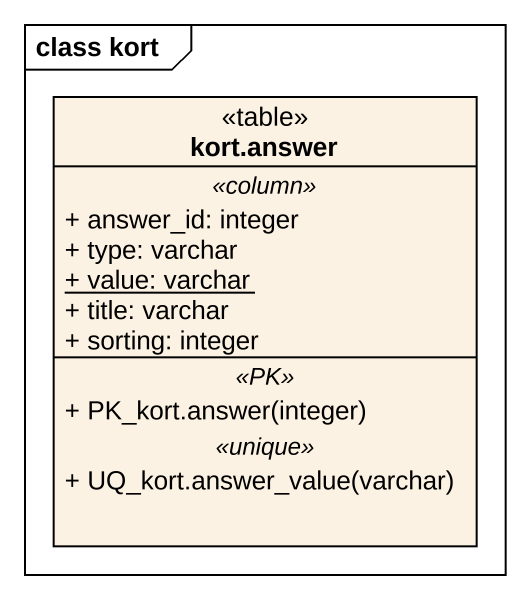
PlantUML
@startuml
mainframe class kort
hide circle
hide empty members
skinparam classAttributeIconSize 0
class "kort.answer" as kort_answer <<table>> {
  .. <<column>> ..
  + answer_id: integer
  + type: varchar
  {static} + value: varchar
  + title: varchar
  + sorting: integer
  .. <<PK>> ..
  + PK_kort.answer(integer)
  .. <<unique>> ..
  + UQ_kort.answer_value(varchar)
}
@enduml
